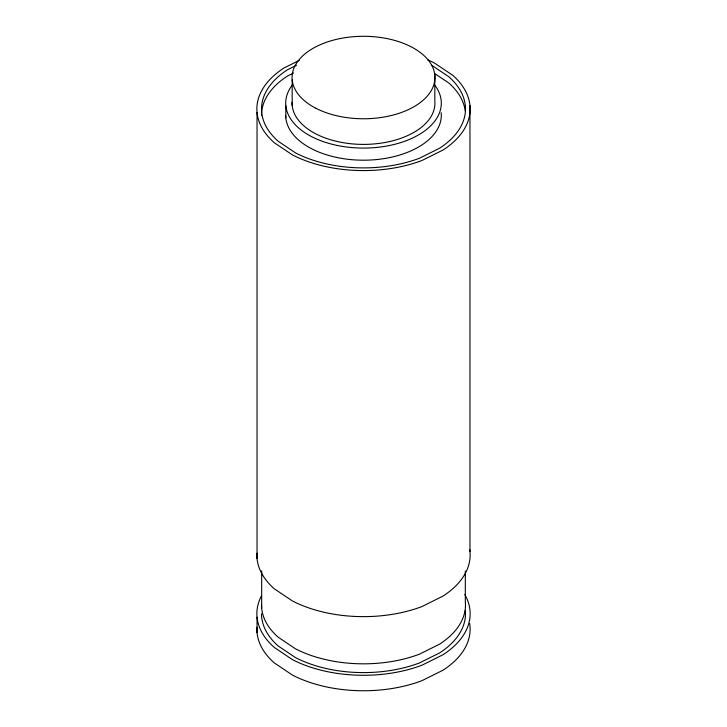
<?xml version="1.0" encoding="UTF-8"?>
<svg xmlns="http://www.w3.org/2000/svg" width="727" height="727" viewBox="0 0 727 727"><rect width="100%" height="100%" fill="white"/><g stroke="black" fill="none" stroke-linecap="round" stroke-linejoin="round"><path stroke-width="1.09" d="M299.224 60.414L283.957 68.002A106.633 61.568 0 0 0 274.306 142.756L292.472 154.933A106.633 61.568 0 0 0 421.951 160.503L443.043 150.016A106.633 61.568 0 0 0 452.694 75.263L434.528 63.085A106.633 61.568 0 0 0 427.676 59.841M296.561 65.248L287.429 69.792A101.989 58.887 0 0 0 278.196 141.283L295.571 152.934A101.989 58.887 0 0 0 419.397 158.259L439.571 148.226A101.989 58.887 0 0 0 448.804 76.735L431.429 65.085M293.544 73.018L287.429 76.062A101.989 58.887 0 0 0 261.511 115.32M434.973 73.736L448.804 83.005A101.989 58.887 0 0 1 465.207 110.867M469.96 105.533L469.96 551.593M465.325 571.013L465.325 601.62A101.989 58.887 0 0 1 439.571 644.167L419.397 654.191A101.989 58.887 0 0 1 295.571 648.866L278.196 637.216A101.989 58.887 0 0 1 261.511 604.982M434.819 75.199L434.819 100.835A71.437 41.239 0 0 1 364.736 144.391A71.437 41.239 0 0 1 292.081 102.262M292.181 79.852L292.181 105.488M285.82 105.697L285.82 117.819M261.675 570.868L261.675 608.272M257.04 112.485L257.04 558.545M257.04 617.196L257.04 632.663M469.687 623.584A106.633 61.568 0 0 1 443.043 670.185L421.951 680.681A106.633 61.568 0 0 1 292.472 675.101L274.306 662.924A106.633 61.568 0 0 1 256.913 627.301M464.78 594.45A106.633 61.568 0 0 1 443.043 654.727L421.951 665.214A106.633 61.568 0 0 1 292.472 659.643L274.306 647.466A106.633 61.568 0 0 1 261.22 596.304M465.325 610.398A101.989 58.887 0 0 1 439.571 652.937L419.397 662.969A101.989 58.887 0 0 1 295.571 657.644L278.196 645.994A101.989 58.887 0 0 1 261.511 613.761M469.687 549.467A106.633 61.568 0 0 1 443.043 596.076L421.951 606.563A106.633 61.568 0 0 1 292.472 600.993L274.306 588.815A106.633 61.568 0 0 1 256.913 553.192M441.18 112.74A77.798 44.92 0 0 1 366.054 160.176A77.798 44.92 0 0 1 285.702 115.693M435.2 85.722A77.798 44.92 0 0 1 363.373 148.081A77.798 44.92 0 0 1 291.9 85.586M315.918 108.287A71.437 41.239 0 0 0 433.437 85.931A71.437 41.239 0 0 0 341.145 38.358A71.437 41.239 0 0 0 315.918 108.287"/></g></svg>
